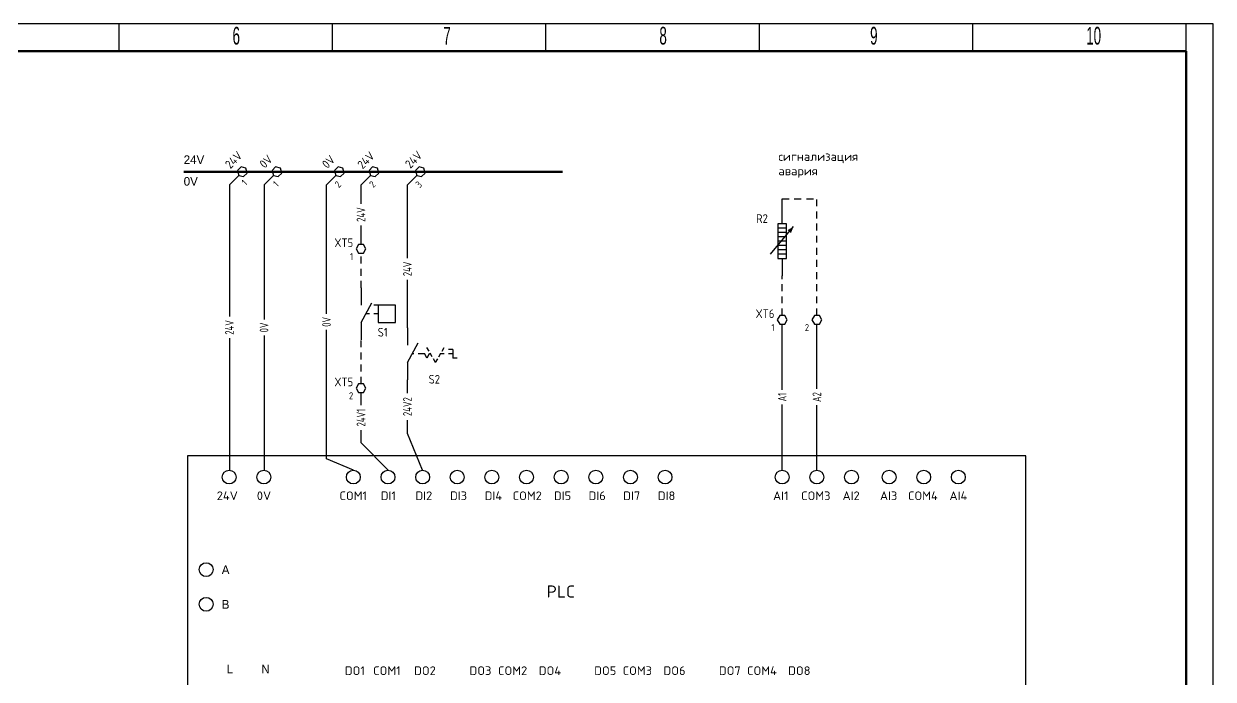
# Model space of a CAD drawing. Extents: x -644 to 551, y -668 to 99.
# Drawn here: x 207.5 to 550.9, y -393.6 to -204.4 of the extents above; entities that cross this region are included whole.
import ezdxf
from ezdxf.enums import TextEntityAlignment as Align

# ---------------------------------------------------------------- set-up
doc = ezdxf.new("R2010")
doc.units = 0
doc.linetypes.add('Caddy_Dash', pattern=[3.5, 2, -1.5])
doc.linetypes.add('Caddy_Solid', pattern=[0])
for name, color, linetype in [('100', 7, 'Continuous'), ('MISC', 7, 'Continuous'), ('SYMS', 7, 'Continuous'), ('TAGS', 7, 'Continuous'), ('TERMS', 7, 'Continuous'), ('WIREFIXED', 130, 'Continuous'), ('WIRES', 7, 'Continuous')]:
    doc.layers.add(name, color=color, linetype=linetype)
doc.styles.add('Caddy_Vectorfont1p', font='arial.ttf', dxfattribs={"width": 0.9})
doc.styles.add('SIMPLEX', font='simplex')
doc.styles.add('WD_IEC', font='ISOCP2.shx', dxfattribs={"width": 0.9, "height": 4})

# ---------------------------------------------------------------- blocks, each defined once
blk = doc.blocks.new('VVR1R8')
for p, q in [((0, 5), (0, 10)), ((-3.37, -3.79), (3.3, 4.22)), ((-1.25, 5), (-1.25, -5)), ((1.25, 5), (-1.25, 5)), ((1.25, 3.75), (-1.25, 3.75)), ((1.25, 0), (1.25, 5)), ((1.25, 2.5), (-1.25, 2.5)), ((1.25, 1.25), (-1.25, 1.25)), ((1.25, 0), (-1.25, 0)), ((1.25, -2.5), (1.25, 0)), ((1.25, -1.25), (-1.25, -1.25)), ((1.25, -2.5), (-1.25, -2.5)), ((1.25, -5), (1.25, -2.5)), ((1.25, -3.75), (-1.25, -3.75)), ((-1.25, -5), (1.25, -5)), ((0, -5), (0, -10))]:
    blk.add_line(p, q)
blk.add_solid([(2.54, 2.34), (1.56, 3.17), (3.3, 4.22)])
at = {"style": 'WD_IEC'}
for tag, p in [('INST', (-4.14, 11.25)), ('LOC', (-4.14, 8.25)), ('TAG1', (-4.14, 5.25)), ('RATING1', (-3.97, 1.37)), ('DESC1', (-3.97, -4.63)), ('DESC2', (-3.97, -7.63)), ('DESC3', (-3.97, -10.63))]:
    blk.add_attdef(tag, text='', height=2.5, dxfattribs=at).set_placement(p, align=Align.RIGHT)
at = {"style": 'WD_IEC', "flags": 1}
for tag, p, height in [('X2TERM01', (0, 10), 0.32), ('ASSYCODE', (2.04, -3.96), 1), ('FAMILY', (2.04, -5.46), 1), ('CATDESC', (2.04, -6.96), 1), ('X8TERM02', (0, -10), 0.32)]:
    blk.add_attdef(tag, p, '', height=height, dxfattribs=at)
at = {"style": 'WD_IEC'}
blk.add_attdef('TERM01', text='', height=2, rotation=90, dxfattribs=at).set_placement((-1, 10), align=Align.RIGHT)
at = {"style": 'WD_IEC', "flags": 9}
for tag, p in [('MFG', (5.34, 6.8)), ('CAT', (5.34, 4.3))]:
    blk.add_attdef(tag, text='', height=1.5, dxfattribs=at).set_placement(p, align=Align.RIGHT)
at = {"lineweight": 15, "style": 'WD_IEC'}
blk.add_attdef('XREF', text='', height=2.5, dxfattribs=at).set_placement((-3.97, -1.63), align=Align.RIGHT)
at = {"style": 'WD_IEC'}
blk.add_attdef('TERM02', (-1, -10), '', height=2, rotation=90, dxfattribs=at)
blk = doc.blocks.new('VFS11')
for p, q in [((0, 7.5), (0, 2.5)), ((-5, 2.5), (-3.75, 2.5)), ((-5, 0), (-3.75, 0)), ((0, -2.5), (-3.125, 3.125)), ((-2.5, 0), (-1.389, 0)), ((0, -2.5), (0, -7.5))]:
    blk.add_line(p, q)
blk.add_lwpolyline([(-5, 2.5), (-5, -2.5), (-10, -2.5), (-10, 2.5)], close=True)
at = {"style": 'WD_IEC'}
for tag, p in [('INST', (-11.75, 10.25)), ('LOC', (-11.75, 6.75)), ('TAG1', (-11.75, 3.25)), ('DESC1', (-11.75, -9.85)), ('DESC2', (-11.75, -13.35)), ('DESC3', (-11.75, -16.85))]:
    blk.add_attdef(tag, text='', height=2.5, dxfattribs=at).set_placement(p, align=Align.RIGHT)
blk.add_attdef('TERM01', text='', height=2, rotation=90, dxfattribs=at).set_placement((-1, 7.5), align=Align.RIGHT)
at = {"style": 'WD_IEC', "flags": 1}
for tag, p, height in [('X2TERM01', (0, 7.5), 0.32), ('MFG', (2.75, 6.5), 1.5), ('CAT', (2.75, 4), 1.5), ('X1LINK', (0, 0), 0.32), ('ASSYCODE', (1, -4), 1), ('CONTACT', (1, -2.5), 1), ('COMMON', (2.25, -3.75), 1), ('FAMILY', (1, -5.5), 1), ('CATDESC', (1, -7), 1), ('X8TERM02', (0, -7.5), 0.32)]:
    blk.add_attdef(tag, p, '', height=height, dxfattribs=at)
at = {"style": 'WD_IEC'}
blk.add_attdef('TERM02', (-1, -7.5), '', height=2, rotation=90, dxfattribs=at)
at = {"lineweight": 15, "style": 'WD_IEC'}
for tag, p in [('XREF', (-11.75, -6)), ('WDTAGALT', (-11.5, -20))]:
    blk.add_attdef(tag, text='', height=2.5, dxfattribs=at).set_placement(p, align=Align.RIGHT)
blk = doc.blocks.new('HT0003')
blk.add_lwpolyline([(0.72, -1.25), (1.44, 0), (0.72, 1.25), (-0.72, 1.25), (-1.44, 0), (-0.72, -1.25)], close=True)
at = {"style": 'WD_IEC', "flags": 1}
for tag, p, height in [('ASSYCODE', (2.75, 10.75), 1), ('CATDESC', (2.75, 9.25), 1), ('MFG', (2.75, 7.25), 1.5), ('CAT', (2.75, 4.75), 1.5), ('X4TERM01', (-1.44, 0), 0.25), ('X4PIN01', (-1.25, 1), 0.25), ('X4TERMDESC01', (-1.25, 0.5), 0.4), ('STRIPSEQ', (0, 0), 0.025), ('X2PIN01', (0, 2.25), 0.25), ('X2TERM01', (0, 1.25), 0.25), ('X8PIN01', (0, -0.25), 0.25), ('X2TERMDESC01', (0, 1.75), 0.4), ('X1PIN01', (1.25, 1), 0.25), ('X1TERMDESC01', (1.25, 0.5), 0.4), ('X1TERM01', (1.44, 0), 0.25), ('LINKTERM', (0, -0.04), 0.025), ('X8TERM01', (0, -1.25), 0.25), ('X8TERMDESC01', (0, -0.75), 0.4)]:
    blk.add_attdef(tag, p, '', height=height, dxfattribs=at)
at = {"style": 'WD_IEC'}
for tag, p in [('INST', (-2.25, 6.5)), ('LOC', (-2.25, 3.5)), ('DESC2', (-2.25, -9.25)), ('DESC1', (-2.25, -6.25)), ('DESC3', (-2.25, -12.25))]:
    blk.add_attdef(tag, text='', height=2.5, dxfattribs=at).set_placement(p, align=Align.RIGHT)
at = {"style": 'WD_IEC', "flags": 8}
for tag, height, p in [('TAGSTRIP', 2.5, (-2.25, 0.5)), ('TERM01', 2, (-2.25, -3.25))]:
    blk.add_attdef(tag, text='', height=height, dxfattribs=at).set_placement(p, align=Align.RIGHT)
blk = doc.blocks.new('VSS112')
for p, q in [((0, 7.5), (0, 2.5)), ((-13.12, 1.25), (-11.88, 1.25)), ((-13.12, 1.25), (-13.12, -1.25)), ((-13.12, 0), (-11.88, 0)), ((-10, 0.75), (-10.62, 1.83)), ((-10.62, 0), (-9.57, 0)), ((-9.06, -0.88), (-9.69, 0.21)), ((-7.19, -0.88), (-6.56, 0.21)), ((-6.25, 0), (-6.68, 0)), ((-6.25, 0.75), (-5.62, 1.83)), ((-6.25, 0), (-5.62, -1.25)), ((-5.62, -1.25), (-5, 0)), ((-5, 0), (-3.12, 0)), ((0, -2.5), (-3.12, 3.12)), ((-1.88, 0), (-1.39, 0)), ((-14.38, -1.25), (-13.12, -1.25)), ((-8.12, -2.5), (-8.75, -1.42)), ((-8.12, -2.5), (-7.5, -1.42)), ((0, -2.5), (0, -7.5))]:
    blk.add_line(p, q)
at = {"style": 'WD_IEC'}
for tag, p in [('INST', (-15.5, 9.25)), ('LOC', (-15.5, 6.25)), ('TAG1', (-15.5, 3.25)), ('DESC1', (-15.5, -9.35)), ('DESC2', (-15.5, -12.35)), ('DESC3', (-15.5, -15.35))]:
    blk.add_attdef(tag, text='', height=2.5, dxfattribs=at).set_placement(p, align=Align.RIGHT)
at = {"style": 'WD_IEC', "flags": 8}
for tag, p in [('POS1', (-10.62, 3.5)), ('POS2', (-5.62, 3.5))]:
    blk.add_attdef(tag, text='', height=2, rotation=90, dxfattribs=at).set_placement(p, align=Align.MIDDLE_LEFT)
at = {"style": 'WD_IEC'}
blk.add_attdef('TERM01', text='', height=2, rotation=90, dxfattribs=at).set_placement((-1, 7.5), align=Align.RIGHT)
at = {"style": 'WD_IEC', "flags": 1}
for tag, p, height in [('X2TERM01', (0, 7.5), 0.32), ('CONTACT', (0.5, 4.5), 1), ('COMMON', (1.75, 3.25), 1), ('X1LINK', (0, 0), 0.32), ('X8TERM02', (0, -7.5), 0.32), ('ASSYCODE', (1, -9), 1), ('FAMILY', (1, -10.5), 1), ('CATDESC', (1, -12), 1)]:
    blk.add_attdef(tag, p, '', height=height, dxfattribs=at)
at = {"style": 'WD_IEC', "flags": 9}
for tag, p in [('MFG', (-16, -0.25)), ('CAT', (-16, -2.75))]:
    blk.add_attdef(tag, text='', height=1.5, dxfattribs=at).set_placement(p, align=Align.RIGHT)
at = {"style": 'WD_IEC'}
blk.add_attdef('TERM02', (-1, -7.5), '', height=2, rotation=90, dxfattribs=at)
at = {"lineweight": 15, "style": 'WD_IEC'}
blk.add_attdef('XREF', text='', height=2.5, dxfattribs=at).set_placement((-15.5, -6.35), align=Align.RIGHT)
blk.add_attdef('STATE', (1.25, -6.35), '', height=2.5, dxfattribs=at)
blk = doc.blocks.new('WD_WNV1')
at = {"style": 'WD_IEC', "width": 0.8}
blk.add_attdef('WIRENO', text='', height=2.5, rotation=90, dxfattribs=at).set_placement((0, 0), align=Align.MIDDLE_CENTER)
at = {"style": 'WD_IEC', "flags": 1}
for tag, p in [('W04USER', (0, 0.375)), ('W05USER', (0, 0.25)), ('W03USER', (0, 0.5)), ('W06USER', (0, 0.125)), ('W07USER', (0, 0)), ('W02USER', (0, 0.625)), ('W01USER', (0, 0.75)), ('W08USER', (0, -0.125)), ('W09USER', (0, -0.25)), ('W10USER', (0, -0.375))]:
    blk.add_attdef(tag, text='', height=0.08, dxfattribs=at).set_placement(p, align=Align.CENTER)
at = {"style": 'WD_IEC'}
for tag, p in [('X2_TINY_DOT_DONT_REMOVE', (0, 1)), ('X8_TINY_DOT_DONT_REMOVE', (0, -1))]:
    blk.add_attdef(tag, p, '', height=0.002, dxfattribs=at)
at = {"style": 'WD_IEC', "flags": 1}
for tag, p in [('X2TERM01', (0, 1)), ('X8TERM01', (0, -1))]:
    blk.add_attdef(tag, p, '', height=0.2, dxfattribs=at)
blk = doc.blocks.new('VT0003')
blk.add_lwpolyline([(0.72, -1.25), (1.44, 0), (0.72, 1.25), (-0.72, 1.25), (-1.44, 0), (-0.72, -1.25)], close=True)
at = {"style": 'WD_IEC', "flags": 1}
for tag, p, height in [('ASSYCODE', (2.75, 10.75), 1), ('CATDESC', (2.75, 9.25), 1), ('MFG', (2.75, 7.25), 1.5), ('CAT', (2.75, 4.75), 1.5), ('X4TERM01', (-1.44, 0), 0.25), ('X4PIN01', (-1.25, 1), 0.25), ('X4TERMDESC01', (-1.25, 0.5), 0.4), ('STRIPSEQ', (0, 0), 0.025), ('X2PIN01', (0, 2.25), 0.25), ('X2TERM01', (0, 1.25), 0.25), ('X8PIN01', (0, -0.25), 0.25), ('X2TERMDESC01', (0, 1.75), 0.4), ('X1PIN01', (1.25, 1), 0.25), ('X1TERMDESC01', (1.25, 0.5), 0.4), ('X1TERM01', (1.44, 0), 0.25), ('LINKTERM', (0, -0.04), 0.025), ('X8TERM01', (0, -1.25), 0.25), ('X8TERMDESC01', (0, -0.75), 0.4)]:
    blk.add_attdef(tag, p, '', height=height, dxfattribs=at)
at = {"style": 'WD_IEC'}
for tag, p in [('INST', (-2.25, 6.5)), ('LOC', (-2.25, 3.5)), ('DESC2', (-2.25, -9.25)), ('DESC1', (-2.25, -6.25)), ('DESC3', (-2.25, -12.25))]:
    blk.add_attdef(tag, text='', height=2.5, dxfattribs=at).set_placement(p, align=Align.RIGHT)
at = {"style": 'WD_IEC', "flags": 8}
for tag, height, p in [('TAGSTRIP', 2.5, (-2.25, 0.5)), ('TERM01', 2, (-2.25, -3.25))]:
    blk.add_attdef(tag, text='', height=height, dxfattribs=at).set_placement(p, align=Align.RIGHT)

msp = doc.modelspace()

# ---------------------------------------------------------------- linework, layer by layer
at = {"linetype": 'Caddy_Solid', "lineweight": 25}
for p, q in [((234.99, -212.22), (234.99, -204.42)), ((296.61, -212.22), (296.61, -204.42)), ((358.23, -212.22), (358.23, -204.42)), ((419.85, -212.22), (419.85, -204.42)), ((481.47, -212.22), (481.47, -204.42)), ((543.09, -212.22), (543.09, -204.42))]:
    msp.add_line(p, q, dxfattribs=at)
at = {"layer": '100', "linetype": 'Caddy_Solid', "lineweight": 50}
for p, q in [((-73.11, -212.31), (543.09, -212.31)), ((543.09, -212.31), (543.09, -659.94))]:
    msp.add_line(p, q, dxfattribs=at)
at = {"layer": 'SYMS', "lineweight": 60}
msp.add_line((253.64, -247.14), (363.04, -247.14), dxfattribs=at)
at = {"layer": 'SYMS'}
for points in [[(-104.31, -667.74), (550.89, -667.74), (550.89, -204.42), (-104.31, -204.42)], [(496.81, -329.06), (254.74, -329.06), (254.74, -402.69), (496.81, -402.69)]]:
    msp.add_lwpolyline(points, close=True, dxfattribs=at)
for centre in [(266.78, -335.23), (276.78, -335.23), (302.63, -335.23), (312.63, -335.23), (322.63, -335.23), (332.63, -335.23), (342.63, -335.23), (352.63, -335.23), (362.63, -335.23), (372.63, -335.23), (382.63, -335.23), (392.63, -335.23), (426.45, -335.23), (436.45, -335.23), (446.45, -335.23), (457.31, -335.23), (467.31, -335.23), (477.31, -335.23), (260.14, -361.95), (260.14, -371.95)]:
    msp.add_circle(centre, 2, dxfattribs=at)
at = {"layer": 'WIRES'}
for p, q in [((266.85, -250.86), (269.55, -248.16)), ((276.85, -250.86), (279.55, -248.16)), ((294.87, -250.86), (297.56, -248.16)), ((304.84, -250.86), (307.54, -248.16)), ((318.24, -250.86), (320.94, -248.16)), ((266.85, -250.86), (266.85, -288.92)), ((276.85, -250.86), (276.85, -289.74)), ((294.87, -288.13), (294.87, -250.86)), ((304.84, -256.36), (304.84, -250.86)), ((318.24, -272.02), (318.24, -250.86)), ((426.45, -257.14), (426.45, -254.94)), ((304.84, -268.1), (304.84, -262.61)), ((318.24, -292.16), (318.24, -278.27)), ((426.45, -310.05), (426.45, -291.08)), ((436.45, -309.79), (436.45, -291.08)), ((266.85, -295.17), (266.85, -333.23)), ((276.85, -294.35), (276.85, -333.23)), ((294.87, -330.01), (294.87, -292.74)), ((318.24, -311.01), (318.24, -307.16)), ((304.84, -314.45), (304.84, -310.78)), ((426.45, -333.23), (426.45, -314.25)), ((436.45, -333.23), (436.45, -314.51)), ((318.24, -322.64), (318.24, -318.78)), ((304.84, -325.38), (304.84, -321.71)), ((322.63, -333.23), (318.24, -322.64)), ((312.7, -333.23), (304.84, -325.38)), ((302.63, -333.23), (294.87, -330.01))]:
    msp.add_line(p, q, dxfattribs=at)
at = {"layer": 'WIRES', "linetype": 'Caddy_Dash'}
for p, q in [((426.45, -254.94), (436.45, -254.94)), ((436.45, -288.58), (436.45, -254.94)), ((304.84, -280.62), (304.84, -270.6)), ((426.45, -288.58), (426.45, -277.14)), ((304.84, -308.28), (304.84, -295.62))]:
    msp.add_line(p, q, dxfattribs=at)

# ---------------------------------------------------------------- block references
at = {"layer": 'SYMS'}
ref = msp.add_blockref('HT0003', (270.57, -247.14), dxfattribs=dict(at, rotation=45))
ref.add_attrib('TERM01', '1', dxfattribs={"layer": 'TERMS', "height": 2, "rotation": 45, "style": 'WD_IEC', "flags": 8}).set_placement((272.18, -250.64), align=Align.RIGHT)
ref.add_attrib('TAGSTRIP', '24V', dxfattribs={"layer": 'TAGS', "height": 2.5, "rotation": 45, "style": 'WD_IEC', "flags": 8}).set_placement((270.81, -242.74), align=Align.RIGHT)
ref = msp.add_blockref('HT0003', (280.57, -247.14), dxfattribs=dict(at, rotation=45))
ref.add_attrib('TERM01', '1', dxfattribs={"layer": 'TERMS', "height": 2, "rotation": 45, "style": 'WD_IEC', "flags": 8}).set_placement((281.27, -251.03), align=Align.RIGHT)
ref.add_attrib('TAGSTRIP', '0V', dxfattribs={"layer": 'TAGS', "height": 2.5, "rotation": 45, "style": 'WD_IEC', "flags": 8}).set_placement((279.56, -243.8), align=Align.RIGHT)
ref = msp.add_blockref('HT0003', (298.58, -247.14), dxfattribs=dict(at, rotation=45))
ref.add_attrib('TERM01', '2', dxfattribs={"layer": 'TERMS', "height": 2, "rotation": 45, "style": 'WD_IEC', "flags": 8}).set_placement((299.29, -251.03), align=Align.RIGHT)
ref.add_attrib('TAGSTRIP', '0V', dxfattribs={"layer": 'TAGS', "height": 2.5, "rotation": 45, "style": 'WD_IEC', "flags": 8}).set_placement((297.6, -243.87), align=Align.RIGHT)
ref = msp.add_blockref('HT0003', (308.56, -247.14), dxfattribs=dict(at, rotation=45))
ref.add_attrib('TERM01', '2', dxfattribs={"layer": 'TERMS', "height": 2, "rotation": 45, "style": 'WD_IEC', "flags": 8}).set_placement((309.27, -251.03), align=Align.RIGHT)
ref.add_attrib('TAGSTRIP', '24V', dxfattribs={"layer": 'TAGS', "height": 2.5, "rotation": 45, "style": 'WD_IEC', "flags": 8}).set_placement((309.01, -242.81), align=Align.RIGHT)
ref = msp.add_blockref('HT0003', (321.96, -247.14), dxfattribs=dict(at, rotation=45))
ref.add_attrib('TERM01', '3', dxfattribs={"layer": 'TERMS', "height": 2, "rotation": 45, "style": 'WD_IEC', "flags": 8}).set_placement((322.67, -251.03), align=Align.RIGHT)
ref.add_attrib('TAGSTRIP', '24V', dxfattribs={"layer": 'TAGS', "height": 2.5, "rotation": 45, "style": 'WD_IEC', "flags": 8}).set_placement((322.78, -242.65), align=Align.RIGHT)
ref = msp.add_blockref('VVR1R8', (426.45, -267.14), dxfattribs=at)
ref.add_attrib('TAG1', 'R2', dxfattribs={"layer": 'TAGS', "height": 2.5, "style": 'WD_IEC'}).set_placement((422.31, -261.89), align=Align.RIGHT)
ref = msp.add_blockref('VT0003', (304.84, -269.35), dxfattribs=at)
ref.add_attrib('TERM01', '1', dxfattribs={"layer": 'TERMS', "height": 2, "style": 'WD_IEC', "flags": 8}).set_placement((302.59, -272.6), align=Align.RIGHT)
ref.add_attrib('TAGSTRIP', 'XT5', dxfattribs={"layer": 'TAGS', "height": 2.5, "style": 'WD_IEC', "flags": 8}).set_placement((302.59, -268.85), align=Align.RIGHT)
ref = msp.add_blockref('VFS11', (304.84, -288.12), dxfattribs=dict(at, xscale=-1))
ref.add_attrib('TAG1', 'S1', dxfattribs={"layer": 'TAGS', "height": 2.5, "style": 'WD_IEC'}).set_placement((312.56, -294.69), align=Align.RIGHT)
ref = msp.add_blockref('VT0003', (426.45, -289.83), dxfattribs=at)
ref.add_attrib('TERM01', '1', dxfattribs={"layer": 'TERMS', "height": 2, "style": 'WD_IEC', "flags": 8}).set_placement((424.2, -293.08), align=Align.RIGHT)
ref.add_attrib('TAGSTRIP', 'XT6', dxfattribs={"layer": 'TAGS', "height": 2.5, "style": 'WD_IEC', "flags": 8}).set_placement((424.2, -289.33), align=Align.RIGHT)
ref = msp.add_blockref('VT0003', (436.45, -289.83), dxfattribs=at)
ref.add_attrib('TERM01', '2', dxfattribs={"layer": 'TERMS', "height": 2, "style": 'WD_IEC', "flags": 8}).set_placement((434.2, -293.08), align=Align.RIGHT)
ref = msp.add_blockref('VSS112', (318.24, -299.66), dxfattribs=dict(at, xscale=-1))
ref.add_attrib('TAG1', 'S2', dxfattribs={"layer": 'TAGS', "height": 2.5, "style": 'WD_IEC'}).set_placement((327.66, -308.26), align=Align.RIGHT)
ref = msp.add_blockref('VT0003', (304.84, -309.53), dxfattribs=at)
ref.add_attrib('TERM01', '2', dxfattribs={"layer": 'TERMS', "height": 2, "style": 'WD_IEC', "flags": 8}).set_placement((302.59, -312.78), align=Align.RIGHT)
ref.add_attrib('TAGSTRIP', 'XT5', dxfattribs={"layer": 'TAGS', "height": 2.5, "style": 'WD_IEC', "flags": 8}).set_placement((302.59, -309.03), align=Align.RIGHT)
at = {"layer": 'WIREFIXED'}
ref = msp.add_blockref('WD_WNV1', (304.84, -259.48), dxfattribs=at)
ref.add_attrib('X8_TINY_DOT_DONT_REMOVE', '.', (304.84, -262.61), dxfattribs={"layer": 'MISC', "height": 0.002, "style": 'WD_IEC'})
ref.add_attrib('X2_TINY_DOT_DONT_REMOVE', '.', (304.84, -256.36), dxfattribs={"layer": 'MISC', "height": 0.002, "style": 'WD_IEC'})
ref.add_attrib('WIRENOF', '24V', dxfattribs={"height": 2.5, "rotation": 90, "style": 'WD_IEC', "width": 0.8}).set_placement((304.84, -259.48), align=Align.MIDDLE_CENTER)
ref = msp.add_blockref('WD_WNV1', (318.24, -275.15), dxfattribs=at)
ref.add_attrib('X8_TINY_DOT_DONT_REMOVE', '.', (318.24, -278.27), dxfattribs={"layer": 'MISC', "height": 0.002, "style": 'WD_IEC'})
ref.add_attrib('X2_TINY_DOT_DONT_REMOVE', '.', (318.24, -272.02), dxfattribs={"layer": 'MISC', "height": 0.002, "style": 'WD_IEC'})
ref.add_attrib('WIRENOF', '24V', dxfattribs={"height": 2.5, "rotation": 90, "style": 'WD_IEC', "width": 0.8}).set_placement((318.24, -275.15), align=Align.MIDDLE_CENTER)
ref = msp.add_blockref('WD_WNV1', (294.87, -290.44), dxfattribs=at)
ref.add_attrib('X8_TINY_DOT_DONT_REMOVE', '.', (294.87, -292.74), dxfattribs={"layer": 'MISC', "height": 0.002, "style": 'WD_IEC'})
ref.add_attrib('X2_TINY_DOT_DONT_REMOVE', '.', (294.87, -288.13), dxfattribs={"layer": 'MISC', "height": 0.002, "style": 'WD_IEC'})
ref.add_attrib('WIRENOF', '0V', dxfattribs={"height": 2.5, "rotation": 90, "style": 'WD_IEC', "width": 0.8}).set_placement((294.87, -290.44), align=Align.MIDDLE_CENTER)
ref = msp.add_blockref('WD_WNV1', (266.85, -292.04), dxfattribs=at)
ref.add_attrib('X8_TINY_DOT_DONT_REMOVE', '.', (266.85, -295.17), dxfattribs={"layer": 'MISC', "height": 0.002, "style": 'WD_IEC'})
ref.add_attrib('X2_TINY_DOT_DONT_REMOVE', '.', (266.85, -288.92), dxfattribs={"layer": 'MISC', "height": 0.002, "style": 'WD_IEC'})
ref.add_attrib('WIRENOF', '24V', dxfattribs={"height": 2.5, "rotation": 90, "style": 'WD_IEC', "width": 0.8}).set_placement((266.85, -292.04), align=Align.MIDDLE_CENTER)
ref = msp.add_blockref('WD_WNV1', (276.85, -292.04), dxfattribs=at)
ref.add_attrib('X8_TINY_DOT_DONT_REMOVE', '.', (276.85, -294.35), dxfattribs={"layer": 'MISC', "height": 0.002, "style": 'WD_IEC'})
ref.add_attrib('X2_TINY_DOT_DONT_REMOVE', '.', (276.85, -289.74), dxfattribs={"layer": 'MISC', "height": 0.002, "style": 'WD_IEC'})
ref.add_attrib('WIRENOF', '0V', dxfattribs={"height": 2.5, "rotation": 90, "style": 'WD_IEC', "width": 0.8}).set_placement((276.85, -292.04), align=Align.MIDDLE_CENTER)
ref = msp.add_blockref('WD_WNV1', (318.24, -314.9), dxfattribs=at)
ref.add_attrib('X8_TINY_DOT_DONT_REMOVE', '.', (318.24, -318.78), dxfattribs={"layer": 'MISC', "height": 0.002, "style": 'WD_IEC'})
ref.add_attrib('X2_TINY_DOT_DONT_REMOVE', '.', (318.24, -311.01), dxfattribs={"layer": 'MISC', "height": 0.002, "style": 'WD_IEC'})
ref.add_attrib('WIRENOF', '24V2', dxfattribs={"height": 2.5, "rotation": 90, "style": 'WD_IEC', "width": 0.8}).set_placement((318.24, -314.9), align=Align.MIDDLE_CENTER)
ref = msp.add_blockref('WD_WNV1', (426.45, -312.15), dxfattribs=at)
ref.add_attrib('X8_TINY_DOT_DONT_REMOVE', '.', (426.45, -314.25), dxfattribs={"layer": 'MISC', "height": 0.002, "style": 'WD_IEC'})
ref.add_attrib('X2_TINY_DOT_DONT_REMOVE', '.', (426.45, -310.05), dxfattribs={"layer": 'MISC', "height": 0.002, "style": 'WD_IEC'})
ref.add_attrib('WIRENOF', 'A1', dxfattribs={"height": 2.5, "rotation": 90, "style": 'WD_IEC', "width": 0.8}).set_placement((426.45, -312.15), align=Align.MIDDLE_CENTER)
ref = msp.add_blockref('WD_WNV1', (436.45, -312.15), dxfattribs=at)
ref.add_attrib('X8_TINY_DOT_DONT_REMOVE', '.', (436.45, -314.51), dxfattribs={"layer": 'MISC', "height": 0.002, "style": 'WD_IEC'})
ref.add_attrib('X2_TINY_DOT_DONT_REMOVE', '.', (436.45, -309.79), dxfattribs={"layer": 'MISC', "height": 0.002, "style": 'WD_IEC'})
ref.add_attrib('WIRENOF', 'A2', dxfattribs={"height": 2.5, "rotation": 90, "style": 'WD_IEC', "width": 0.8}).set_placement((436.45, -312.15), align=Align.MIDDLE_CENTER)
ref = msp.add_blockref('WD_WNV1', (304.84, -318.08), dxfattribs=at)
ref.add_attrib('X8_TINY_DOT_DONT_REMOVE', '.', (304.84, -321.71), dxfattribs={"layer": 'MISC', "height": 0.002, "style": 'WD_IEC'})
ref.add_attrib('X2_TINY_DOT_DONT_REMOVE', '.', (304.84, -314.45), dxfattribs={"layer": 'MISC', "height": 0.002, "style": 'WD_IEC'})
ref.add_attrib('WIRENOF', '24V1', dxfattribs={"height": 2.5, "rotation": 90, "style": 'WD_IEC', "width": 0.8}).set_placement((304.84, -318.08), align=Align.MIDDLE_CENTER)

# ---------------------------------------------------------------- texts
at = {"lineweight": 60, "style": 'Caddy_Vectorfont1p', "width": 0.54}
for s, height, p in [('6', 5.11, (267.75, -210.41)), ('7', 5.11, (328.59, -210.41)), ('8', 5.11, (390.99, -210.41)), ('9', 5.11, (451.83, -210.41)), ('10', 5.109, (514.23, -210.41))]:
    msp.add_text(s, height=height, dxfattribs=at).set_placement(p)
at = {"layer": 'SYMS', "char_height": 2.5, "attachment_point": 1}
for s, insert in [('24V', (253.64, -242.39)), ('0V', (253.64, -248.64)), ('A', (264.63, -360.73)), ('B', (264.63, -370.73)), ('L', (266.07, -389.4)), ('N', (276.07, -389.4))]:
    msp.add_mtext_dynamic_manual_height_columns(s, width=10.4961, gutter_width=12.5, heights=[0], dxfattribs=dict(at, insert=insert))
at = {"layer": 'SYMS', "attachment_point": 1, "style": 'SIMPLEX'}
for s, width, insert, char_height in [('сигнализация\\Pавария', 10.4961, (425.34, -241.48), 2.5), ('24V', 10.4961, (263.19, -339.38), 2.5), ('0V', 10.4961, (274.76, -339.38), 2.5), ('COM1', 10.4961, (298.62, -339.38), 2.5), ('DI1', 10.4961, (310.54, -339.38), 2.5), ('DI2', 10.4961, (320.54, -339.38), 2.5), ('DI3', 10.4961, (330.54, -339.38), 2.5), ('DI4', 10.4961, (340.54, -339.38), 2.5), ('COM2', 10.4961, (348.62, -339.38), 2.5), ('DI5', 10.4961, (360.54, -339.38), 2.5), ('DI6', 10.4961, (370.54, -339.38), 2.5), ('DI7', 10.4961, (380.54, -339.38), 2.5), ('DI8', 10.4961, (390.54, -339.38), 2.5), ('AI1', 10.4961, (423.81, -339.38), 2.5), ('COM3', 10.4961, (431.9, -339.38), 2.5), ('AI2', 10.4961, (443.87, -339.38), 2.5), ('AI3', 10.4961, (454.67, -339.38), 2.5), ('COM4', 10.4961, (462.76, -339.38), 2.5), ('AI4', 10.4961, (474.74, -339.38), 2.5), ('PLC', 43.2994, (358.39, -366.52), 3.5), ('DO1', 10.4961, (300.17, -389.86), 2.5), ('COM1', 10.4961, (308.34, -389.86), 2.5), ('DO2', 10.4961, (320.17, -389.86), 2.5), ('DO3', 10.4961, (336.17, -389.86), 2.5), ('COM2', 10.4961, (344.4, -389.86), 2.5), ('DO4', 10.4961, (356.17, -389.86), 2.5), ('DO5', 10.4961, (372.17, -389.86), 2.5), ('COM3', 10.4961, (380.38, -389.86), 2.5), ('DO6', 10.4961, (392.17, -389.86), 2.5), ('DO7', 10.4961, (408.17, -389.86), 2.5), ('COM4', 10.4961, (416.3, -389.86), 2.5), ('DO8', 10.4961, (428.17, -389.86), 2.5)]:
    msp.add_mtext_dynamic_manual_height_columns(s, width=width, gutter_width=12.5, heights=[0], dxfattribs=dict(at, insert=insert, char_height=char_height))

doc.saveas('drawing.dxf')
